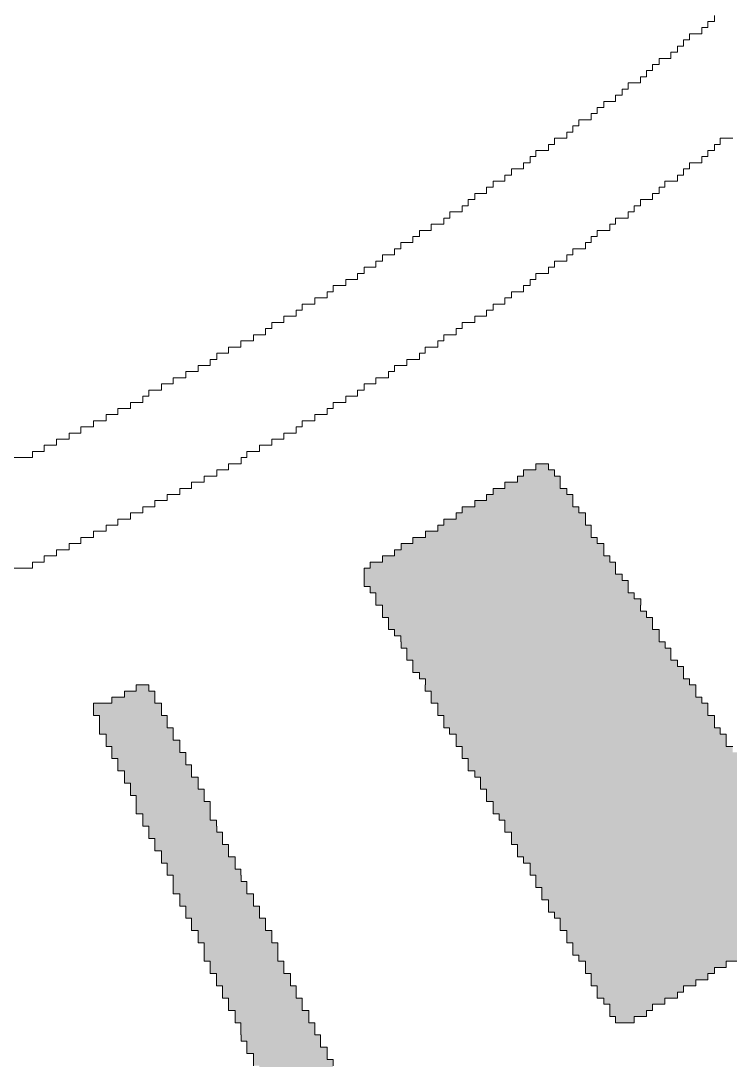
# Model space of a CAD drawing. Header units: millimetres. Extents: x 76.6 to 106.3, y -138 to -109.2.
# Drawn here: x 96.264 to 98.708, y -132.188 to -128.606 of the extents above; entities that cross this region are included whole.
import ezdxf

# ---------------------------------------------------------------- set-up
doc = ezdxf.new("R2010")
doc.units = ezdxf.units.MM
doc.header["$MEASUREMENT"] = 0
doc.layers.add('Layer 1', color=7, linetype='Continuous', lineweight=0)

msp = doc.modelspace()

# ---------------------------------------------------------------- hatches: boundary and pattern name
at = {"layer": 'Layer 1', "true_color": 0x000000, "transparency": 33554687}
h = msp.add_hatch(color=18, dxfattribs=at)
h.dxf.hatch_style = 2
h.paths.add_polyline_path([(97.4672, -130.5767), (97.4672, -130.5556), (97.447, -130.5556), (97.447, -130.5345), (97.4469, -130.5345), (97.4469, -130.5132), (97.447, -130.5132), (97.447, -130.4921), (97.4672, -130.4921), (97.4672, -130.471), (97.5105, -130.471), (97.5105, -130.4497), (97.551, -130.4497), (97.551, -130.4286), (97.574, -130.4286), (97.574, -130.4075), (97.6146, -130.4075), (97.6146, -130.3862), (97.6578, -130.3862), (97.6578, -130.3651), (97.701, -130.3651), (97.701, -130.344), (97.7213, -130.344), (97.7213, -130.3227), (97.7645, -130.3227), (97.7645, -130.3016), (97.7848, -130.3016), (97.7848, -130.2805), (97.8279, -130.2805), (97.8279, -130.2592), (97.8685, -130.2592), (97.8685, -130.2381), (97.8914, -130.2381), (97.8914, -130.217), (97.9321, -130.217), (97.9321, -130.1957), (97.9753, -130.1957), (97.9753, -130.1746), (97.9956, -130.1746), (97.9956, -130.1535), (98.0387, -130.1535), (98.0387, -130.1322), (98.0819, -130.1322), (98.0819, -130.1535), (98.1023, -130.1535), (98.1023, -130.1746), (98.1226, -130.1746), (98.1226, -130.1957), (98.1226, -130.217), (98.1454, -130.217), (98.1454, -130.2381), (98.1657, -130.2381), (98.1657, -130.2592), (98.1657, -130.2805), (98.1861, -130.2805), (98.1861, -130.3016), (98.209, -130.3016), (98.209, -130.3227), (98.209, -130.344), (98.2293, -130.344), (98.2293, -130.3651), (98.2293, -130.3862), (98.2496, -130.3862), (98.2496, -130.4075), (98.2725, -130.4075), (98.2725, -130.4286), (98.2724, -130.4286), (98.2724, -130.4497), (98.2928, -130.4497), (98.2928, -130.471), (98.313, -130.471), (98.313, -130.4921), (98.3131, -130.4921), (98.3131, -130.5132), (98.3359, -130.5132), (98.3359, -130.5345), (98.3563, -130.5345), (98.3563, -130.5556), (98.3562, -130.5556), (98.3562, -130.5767), (98.3766, -130.5767), (98.3766, -130.598), (98.3995, -130.598), (98.3995, -130.6191), (98.3994, -130.6191), (98.3994, -130.6402), (98.4198, -130.6402), (98.4198, -130.6615), (98.4401, -130.6615), (98.4401, -130.6826), (98.4401, -130.7037), (98.463, -130.7037), (98.463, -130.725), (98.4629, -130.725), (98.4629, -130.7461), (98.4833, -130.7461), (98.4833, -130.7672), (98.5036, -130.7672), (98.5036, -130.7885), (98.5036, -130.8096), (98.5265, -130.8096), (98.5265, -130.8307), (98.5467, -130.8307), (98.5467, -130.852), (98.5468, -130.852), (98.5468, -130.8731), (98.5671, -130.8731), (98.5671, -130.8942), (98.5899, -130.8942), (98.5899, -130.9155), (98.59, -130.9155), (98.59, -130.9366), (98.6102, -130.9366), (98.6102, -130.9577), (98.6305, -130.9577), (98.6305, -130.979), (98.6305, -131.0001), (98.6534, -131.0001), (98.6534, -131.0212), (98.6534, -131.0425), (98.6737, -131.0425), (98.6737, -131.0636), (98.694, -131.0636), (98.694, -131.0847), (98.694, -131.106), (98.7169, -131.106), (98.7169, -131.1271), (98.7373, -131.1271), (98.7373, -131.1482), (98.7372, -131.1482), (98.7372, -131.1695), (98.7576, -131.1695), (98.7576, -131.1906), (98.7805, -131.1906), (98.7805, -131.2117), (98.7804, -131.2117), (98.7804, -131.233), (98.8008, -131.233), (98.8008, -131.2541), (98.8211, -131.2541), (98.8211, -131.2752), (98.8211, -131.2965), (98.844, -131.2965), (98.844, -131.3176), (98.8642, -131.3176), (98.8642, -131.3387), (98.8643, -131.3387), (98.8643, -131.36), (98.8846, -131.36), (98.8846, -131.3811), (98.8846, -131.4022), (98.9075, -131.4022), (98.9075, -131.4235), (98.9277, -131.4235), (98.9277, -131.4446), (98.9278, -131.4446), (98.9278, -131.4657), (98.948, -131.4657), (98.948, -131.487), (98.9709, -131.487), (98.9709, -131.5081), (98.971, -131.5081), (98.971, -131.5292), (98.9912, -131.5292), (98.9912, -131.5505), (99.0115, -131.5505), (99.0115, -131.5716), (99.0115, -131.5927), (99.0344, -131.5927), (99.0344, -131.614), (99.0344, -131.6351), (99.0345, -131.6351), (99.0345, -131.6562), (99.0115, -131.6562), (99.0115, -131.6775), (98.971, -131.6775), (98.971, -131.6986), (98.9277, -131.6986), (98.9277, -131.7197), (98.9075, -131.7197), (98.9075, -131.741), (98.8642, -131.741), (98.8642, -131.7621), (98.844, -131.7621), (98.844, -131.7832), (98.8007, -131.7832), (98.8007, -131.8045), (98.7575, -131.8045), (98.7575, -131.8256), (98.7372, -131.8256), (98.7372, -131.8467), (98.6941, -131.8467), (98.6941, -131.868), (98.6535, -131.868), (98.6535, -131.8891), (98.6306, -131.8891), (98.6306, -131.9102), (98.59, -131.9102), (98.59, -131.9315), (98.5467, -131.9315), (98.5467, -131.9526), (98.5265, -131.9526), (98.5265, -131.9737), (98.4832, -131.9737), (98.4832, -131.995), (98.4401, -131.995), (98.4401, -132.0161), (98.4197, -132.0161), (98.4197, -132.0372), (98.3766, -132.0372), (98.3766, -132.0585), (98.3131, -132.0585), (98.3131, -132.0372), (98.2927, -132.0372), (98.2927, -132.0161), (98.2928, -132.0161), (98.2928, -131.995), (98.2724, -131.995), (98.2724, -131.9737), (98.2496, -131.9737), (98.2496, -131.9526), (98.2495, -131.9526), (98.2495, -131.9315), (98.2293, -131.9315), (98.2293, -131.9102), (98.2293, -131.8891), (98.209, -131.8891), (98.209, -131.868), (98.209, -131.8467), (98.186, -131.8467), (98.186, -131.8256), (98.1657, -131.8256), (98.1657, -131.8045), (98.1657, -131.7832), (98.1455, -131.7832), (98.1455, -131.7621), (98.1454, -131.7621), (98.1454, -131.741), (98.1226, -131.741), (98.1226, -131.7197), (98.1225, -131.7197), (98.1225, -131.6986), (98.1023, -131.6986), (98.1023, -131.6775), (98.0819, -131.6775), (98.0819, -131.6562), (98.082, -131.6562), (98.082, -131.6351), (98.059, -131.6351), (98.059, -131.614), (98.059, -131.5927), (98.0387, -131.5927), (98.0387, -131.5716), (98.0387, -131.5505), (98.0184, -131.5505), (98.0184, -131.5292), (98.0185, -131.5292), (98.0185, -131.5081), (97.9955, -131.5081), (97.9955, -131.487), (97.9752, -131.487), (97.9752, -131.4657), (97.9753, -131.4657), (97.9753, -131.4446), (97.9549, -131.4446), (97.9549, -131.4235), (97.955, -131.4235), (97.955, -131.4022), (97.9321, -131.4022), (97.9321, -131.3811), (97.9321, -131.36), (97.9118, -131.36), (97.9118, -131.3387), (97.8914, -131.3387), (97.8914, -131.3176), (97.8915, -131.3176), (97.8915, -131.2965), (97.8686, -131.2965), (97.8686, -131.2752), (97.8686, -131.2541), (97.8483, -131.2541), (97.8483, -131.233), (97.8482, -131.233), (97.8482, -131.2117), (97.828, -131.2117), (97.828, -131.1906), (97.8051, -131.1906), (97.8051, -131.1695), (97.805, -131.1695), (97.805, -131.1482), (97.7848, -131.1482), (97.7848, -131.1271), (97.7847, -131.1271), (97.7847, -131.106), (97.7644, -131.106), (97.7644, -131.0847), (97.7644, -131.0636), (97.7415, -131.0636), (97.7415, -131.0425), (97.7212, -131.0425), (97.7212, -131.0212), (97.7212, -131.0001), (97.7009, -131.0001), (97.7009, -130.979), (97.7009, -130.9577), (97.678, -130.9577), (97.678, -130.9366), (97.6781, -130.9366), (97.6781, -130.9155), (97.6577, -130.9155), (97.6577, -130.8942), (97.6578, -130.8942), (97.6578, -130.8731), (97.6375, -130.8731), (97.6375, -130.852), (97.6145, -130.852), (97.6145, -130.8307), (97.6146, -130.8307), (97.6146, -130.8096), (97.5943, -130.8096), (97.5943, -130.7885), (97.5943, -130.7672), (97.574, -130.7672), (97.574, -130.7461), (97.5739, -130.7461), (97.5739, -130.725), (97.5511, -130.725), (97.5511, -130.7037), (97.5308, -130.7037), (97.5308, -130.6826), (97.5308, -130.6615), (97.5105, -130.6615), (97.5105, -130.6402), (97.5104, -130.6402), (97.5104, -130.6191), (97.4876, -130.6191), (97.4876, -130.598), (97.4876, -130.598), (97.4876, -130.5767)])
h = msp.add_hatch(color=18, dxfattribs=at)
h.dxf.hatch_style = 2
h.paths.add_polyline_path([(96.5351, -131.0636), (96.5351, -131.0425), (96.5351, -131.0425), (96.5351, -131.0212), (96.5351, -131.0001), (96.5148, -131.0001), (96.5148, -130.979), (96.5148, -130.9577), (96.5783, -130.9577), (96.5783, -130.9366), (96.6215, -130.9366), (96.6215, -130.9155), (96.662, -130.9155), (96.662, -130.8942), (96.7052, -130.8942), (96.7052, -130.9155), (96.7256, -130.9155), (96.7256, -130.9366), (96.7256, -130.9577), (96.7485, -130.9577), (96.7485, -130.979), (96.7485, -131.0001), (96.7688, -131.0001), (96.7688, -131.0212), (96.7688, -131.0425), (96.7891, -131.0425), (96.7891, -131.0636), (96.7891, -131.0636), (96.7891, -131.0847), (96.8119, -131.0847), (96.8119, -131.106), (96.812, -131.106), (96.812, -131.1271), (96.8322, -131.1271), (96.8322, -131.1482), (96.8323, -131.1482), (96.8323, -131.1695), (96.8526, -131.1695), (96.8526, -131.1906), (96.8526, -131.1906), (96.8526, -131.2117), (96.8754, -131.2117), (96.8754, -131.233), (96.8755, -131.233), (96.8755, -131.2541), (96.8957, -131.2541), (96.8957, -131.2752), (96.8958, -131.2752), (96.8958, -131.2965), (96.9161, -131.2965), (96.9161, -131.3176), (96.9161, -131.3387), (96.9161, -131.3387), (96.9161, -131.36), (96.9389, -131.36), (96.9389, -131.3811), (96.939, -131.3811), (96.939, -131.4022), (96.9592, -131.4022), (96.9592, -131.4235), (96.9593, -131.4235), (96.9593, -131.4446), (96.9796, -131.4446), (96.9796, -131.4657), (96.9796, -131.4657), (96.9796, -131.487), (97.0024, -131.487), (97.0024, -131.5081), (97.0025, -131.5081), (97.0025, -131.5292), (97.0227, -131.5292), (97.0227, -131.5505), (97.0228, -131.5505), (97.0228, -131.5716), (97.0431, -131.5716), (97.0431, -131.5927), (97.0431, -131.614), (97.0659, -131.614), (97.0659, -131.6351), (97.0659, -131.6562), (97.0862, -131.6562), (97.0862, -131.6775), (97.0862, -131.6986), (97.1066, -131.6986), (97.1066, -131.7197), (97.1066, -131.741), (97.1294, -131.741), (97.1294, -131.7621), (97.1294, -131.7832), (97.1497, -131.7832), (97.1497, -131.8045), (97.1497, -131.8256), (97.1497, -131.8467), (97.1701, -131.8467), (97.1701, -131.868), (97.1701, -131.8891), (97.1929, -131.8891), (97.1929, -131.9102), (97.1929, -131.9315), (97.2132, -131.9315), (97.2132, -131.9526), (97.2132, -131.9737), (97.2336, -131.9737), (97.2336, -131.995), (97.2336, -132.0161), (97.2564, -132.0161), (97.2564, -132.0372), (97.2564, -132.0585), (97.2767, -132.0585), (97.2767, -132.0796), (97.2767, -132.1007), (97.2971, -132.1007), (97.2971, -132.122), (97.2971, -132.122), (97.2971, -132.1431), (97.32, -132.1431), (97.32, -132.1642), (97.3199, -132.1642), (97.3199, -132.1855), (97.3403, -132.1855), (97.3403, -132.2066), (97.3402, -132.2066), (97.3402, -132.2277), (97.3606, -132.2277), (97.3606, -132.249), (97.3606, -132.249), (97.3606, -132.2701), (97.3835, -132.2701), (97.3835, -132.2912), (97.3834, -132.2912), (97.3834, -132.3125), (97.3834, -132.3336), (97.4037, -132.3336), (97.4037, -132.3547), (97.4037, -132.376), (97.4241, -132.376), (97.4241, -132.3971), (97.4241, -132.3971), (97.4241, -132.4182), (97.447, -132.4182), (97.447, -132.4395), (97.4469, -132.4395), (97.4469, -132.4606), (97.4673, -132.4606), (97.4673, -132.4817), (97.4672, -132.4817), (97.4672, -132.503), (97.4672, -132.5241), (97.4469, -132.5241), (97.4469, -132.5452), (97.4037, -132.5452), (97.4037, -132.5665), (97.3402, -132.5665), (97.3402, -132.5876), (97.297, -132.5876), (97.297, -132.6087), (97.2564, -132.6087), (97.2564, -132.5876), (97.2564, -132.5665), (97.2335, -132.5665), (97.2335, -132.5452), (97.2335, -132.5241), (97.2132, -132.5241), (97.2132, -132.503), (97.2132, -132.4817), (97.193, -132.4817), (97.193, -132.4606), (97.1929, -132.4606), (97.1929, -132.4395), (97.1701, -132.4395), (97.1701, -132.4182), (97.1701, -132.4182), (97.1701, -132.3971), (97.1498, -132.3971), (97.1498, -132.376), (97.1497, -132.376), (97.1497, -132.3547), (97.1497, -132.3336), (97.1294, -132.3336), (97.1294, -132.3125), (97.1294, -132.2912), (97.1066, -132.2912), (97.1066, -132.2701), (97.1066, -132.2701), (97.1066, -132.249), (97.0863, -132.249), (97.0863, -132.2277), (97.0862, -132.2277), (97.0862, -132.2066), (97.066, -132.2066), (97.066, -132.1855), (97.0659, -132.1855), (97.0659, -132.1642), (97.0431, -132.1642), (97.0431, -132.1431), (97.0431, -132.1431), (97.0431, -132.122), (97.0228, -132.122), (97.0228, -132.1007), (97.0227, -132.1007), (97.0227, -132.0796), (97.0227, -132.0585), (97.0024, -132.0585), (97.0024, -132.0372), (97.0024, -132.0161), (96.9796, -132.0161), (96.9796, -131.995), (96.9796, -131.9737), (96.9592, -131.9737), (96.9592, -131.9526), (96.9592, -131.9315), (96.9389, -131.9315), (96.9389, -131.9102), (96.9389, -131.8891), (96.9161, -131.8891), (96.9161, -131.868), (96.9161, -131.8467), (96.8957, -131.8467), (96.8957, -131.8256), (96.8957, -131.8045), (96.8957, -131.7832), (96.8754, -131.7832), (96.8754, -131.7621), (96.8754, -131.741), (96.8526, -131.741), (96.8526, -131.7197), (96.8526, -131.6986), (96.8322, -131.6986), (96.8322, -131.6775), (96.8322, -131.6562), (96.8119, -131.6562), (96.8119, -131.6351), (96.8119, -131.614), (96.7891, -131.614), (96.7891, -131.5927), (96.7891, -131.5716), (96.7891, -131.5716), (96.7891, -131.5505), (96.7687, -131.5505), (96.7687, -131.5292), (96.7688, -131.5292), (96.7688, -131.5081), (96.7484, -131.5081), (96.7484, -131.487), (96.7485, -131.487), (96.7485, -131.4657), (96.7256, -131.4657), (96.7256, -131.4446), (96.7256, -131.4446), (96.7256, -131.4235), (96.7052, -131.4235), (96.7052, -131.4022), (96.7053, -131.4022), (96.7053, -131.3811), (96.6849, -131.3811), (96.6849, -131.36), (96.685, -131.36), (96.685, -131.3387), (96.6621, -131.3387), (96.6621, -131.3176), (96.6621, -131.2965), (96.6621, -131.2965), (96.6621, -131.2752), (96.6417, -131.2752), (96.6417, -131.2541), (96.6418, -131.2541), (96.6418, -131.233), (96.6214, -131.233), (96.6214, -131.2117), (96.6215, -131.2117), (96.6215, -131.1906), (96.5986, -131.1906), (96.5986, -131.1695), (96.5986, -131.1695), (96.5986, -131.1482), (96.5782, -131.1482), (96.5782, -131.1271), (96.5783, -131.1271), (96.5783, -131.106), (96.5579, -131.106), (96.5579, -131.0847), (96.558, -131.0847), (96.558, -131.0636)])

# ---------------------------------------------------------------- linework, layer by layer
at = {"layer": 'Layer 1'}
for points in [[(96.2405, -130.1111), (96.304, -130.1111), (96.304, -130.09), (96.3446, -130.09), (96.3446, -130.0687), (96.3878, -130.0687), (96.3878, -130.0476), (96.431, -130.0476), (96.431, -130.0265), (96.4716, -130.0265), (96.4716, -130.0052), (96.5147, -130.0052), (96.5147, -129.9841), (96.5579, -129.9841), (96.5579, -129.963), (96.5985, -129.963), (96.5985, -129.9417), (96.6418, -129.9417), (96.6418, -129.9206), (96.685, -129.9206), (96.685, -129.8995), (96.7052, -129.8995), (96.7052, -129.8782), (96.7485, -129.8782), (96.7485, -129.8571), (96.7891, -129.8571), (96.7891, -129.836), (96.8323, -129.836), (96.8323, -129.8147), (96.8754, -129.8147), (96.8754, -129.7936), (96.916, -129.7936), (96.916, -129.7725), (96.939, -129.7725), (96.939, -129.7512), (96.9795, -129.7512), (96.9795, -129.7301), (97.0227, -129.7301), (97.0227, -129.709), (97.066, -129.709), (97.066, -129.6877), (97.1066, -129.6877), (97.1066, -129.6666), (97.1295, -129.6666), (97.1295, -129.6455), (97.1701, -129.6455), (97.1701, -129.6242), (97.2133, -129.6242), (97.2133, -129.6031), (97.2336, -129.6031), (97.2336, -129.582), (97.2768, -129.582), (97.2768, -129.5607), (97.3199, -129.5607), (97.3199, -129.5396), (97.3403, -129.5396), (97.3403, -129.5185), (97.3834, -129.5185), (97.3834, -129.4972), (97.4241, -129.4972), (97.4241, -129.4761), (97.4469, -129.4761), (97.4469, -129.455), (97.4876, -129.455), (97.4876, -129.4337), (97.5104, -129.4337), (97.5104, -129.4126), (97.5511, -129.4126), (97.5511, -129.3915), (97.5739, -129.3915), (97.5739, -129.3702), (97.6146, -129.3702), (97.6146, -129.3491), (97.6375, -129.3491), (97.6375, -129.328), (97.6781, -129.328), (97.6781, -129.3067), (97.7212, -129.3067), (97.7212, -129.2856), (97.7416, -129.2856), (97.7416, -129.2645), (97.7847, -129.2645), (97.7847, -129.2432), (97.805, -129.2432), (97.805, -129.2221), (97.828, -129.2221), (97.828, -129.201), (97.8685, -129.201), (97.8685, -129.1797), (97.8914, -129.1797), (97.8914, -129.1586), (97.932, -129.1586), (97.932, -129.1375), (97.9549, -129.1375), (97.9549, -129.1162), (97.9956, -129.1162), (97.9956, -129.0951), (98.0184, -129.0951), (98.0184, -129.074), (98.0387, -129.074), (98.0387, -129.0527), (98.082, -129.0527), (98.082, -129.0316), (98.1023, -129.0316), (98.1023, -129.0105), (98.1455, -129.0105), (98.1455, -128.9892), (98.1658, -128.9892), (98.1658, -128.9681), (98.1861, -128.9681), (98.1861, -128.947), (98.2292, -128.947), (98.2292, -128.9257), (98.2496, -128.9257), (98.2496, -128.9046), (98.2725, -128.9046), (98.2725, -128.8835), (98.313, -128.8835), (98.313, -128.8622), (98.3359, -128.8622), (98.3359, -128.8411), (98.3562, -128.8411), (98.3562, -128.82), (98.3994, -128.82), (98.3994, -128.7987), (98.4197, -128.7987), (98.4197, -128.7776), (98.44, -128.7776), (98.44, -128.7565), (98.4629, -128.7565), (98.4629, -128.7352), (98.5036, -128.7352), (98.5036, -128.7141), (98.5264, -128.7141), (98.5264, -128.693), (98.5467, -128.693), (98.5467, -128.6717), (98.5671, -128.6717), (98.5671, -128.6506), (98.6103, -128.6506), (98.6103, -128.6295), (98.6306, -128.6295), (98.6306, -128.6082), (98.6535, -128.6082), (98.6535, -128.5871)], [(98.717, -129.0105), (98.6738, -129.0105), (98.6738, -129.0316), (98.6535, -129.0316), (98.6535, -129.0527), (98.6305, -129.0527), (98.6305, -129.074), (98.6102, -129.074), (98.6102, -129.0951), (98.5671, -129.0951), (98.5671, -129.1162), (98.5467, -129.1162), (98.5467, -129.1375), (98.5264, -129.1375), (98.5264, -129.1586), (98.4832, -129.1586), (98.4832, -129.1797), (98.4629, -129.1797), (98.4629, -129.201), (98.4401, -129.201), (98.4401, -129.2221), (98.3994, -129.2221), (98.3994, -129.2432), (98.3765, -129.2432), (98.3765, -129.2645), (98.3563, -129.2645), (98.3563, -129.2856), (98.313, -129.2856), (98.313, -129.3067), (98.2928, -129.3067), (98.2928, -129.328), (98.2496, -129.328), (98.2496, -129.3491), (98.2293, -129.3491), (98.2293, -129.3702), (98.2089, -129.3702), (98.2089, -129.3915), (98.1658, -129.3915), (98.1658, -129.4126), (98.1454, -129.4126), (98.1454, -129.4337), (98.1023, -129.4337), (98.1023, -129.455), (98.0819, -129.455), (98.0819, -129.4761), (98.0388, -129.4761), (98.0388, -129.4972), (98.0184, -129.4972), (98.0184, -129.5185), (97.9956, -129.5185), (97.9956, -129.5396), (97.9549, -129.5396), (97.9549, -129.5607), (97.9321, -129.5607), (97.9321, -129.582), (97.8915, -129.582), (97.8915, -129.6031), (97.8686, -129.6031), (97.8686, -129.6242), (97.828, -129.6242), (97.828, -129.6455), (97.7848, -129.6455), (97.7848, -129.6666), (97.7645, -129.6666), (97.7645, -129.6877), (97.7213, -129.6877), (97.7213, -129.709), (97.7009, -129.709), (97.7009, -129.7301), (97.6577, -129.7301), (97.6577, -129.7512), (97.6375, -129.7512), (97.6375, -129.7725), (97.5942, -129.7725), (97.5942, -129.7936), (97.551, -129.7936), (97.551, -129.8147), (97.5308, -129.8147), (97.5308, -129.836), (97.4876, -129.836), (97.4876, -129.8571), (97.447, -129.8571), (97.447, -129.8782), (97.424, -129.8782), (97.424, -129.8995), (97.3835, -129.8995), (97.3835, -129.9206), (97.3403, -129.9206), (97.3403, -129.9417), (97.3199, -129.9417), (97.3199, -129.963), (97.2767, -129.963), (97.2767, -129.9841), (97.2335, -129.9841), (97.2335, -130.0052), (97.2133, -130.0052), (97.2133, -130.0265), (97.1701, -130.0265), (97.1701, -130.0476), (97.1295, -130.0476), (97.1295, -130.0687), (97.0863, -130.0687), (97.0863, -130.09), (97.0431, -130.09), (97.0431, -130.1111), (97.0228, -130.1111), (97.0228, -130.1322), (96.9796, -130.1322), (96.9796, -130.1535), (96.939, -130.1535), (96.939, -130.1746), (96.8958, -130.1746), (96.8958, -130.1957), (96.8526, -130.1957), (96.8526, -130.217), (96.8119, -130.217), (96.8119, -130.2381), (96.7687, -130.2381), (96.7687, -130.2592), (96.7255, -130.2592), (96.7255, -130.2805), (96.6849, -130.2805), (96.6849, -130.3016), (96.6418, -130.3016), (96.6418, -130.3227), (96.5986, -130.3227), (96.5986, -130.344), (96.5579, -130.344), (96.5579, -130.3651), (96.5147, -130.3651), (96.5147, -130.3862), (96.4715, -130.3862), (96.4715, -130.4075), (96.431, -130.4075), (96.431, -130.4286), (96.3877, -130.4286), (96.3877, -130.4497), (96.3446, -130.4497), (96.3446, -130.471), (96.304, -130.471), (96.304, -130.4921), (96.2405, -130.4921)], [(98.7372, -131.8467), (98.6941, -131.8467), (98.6941, -131.868), (98.6535, -131.868), (98.6535, -131.8891), (98.6306, -131.8891), (98.6306, -131.9102), (98.59, -131.9102), (98.59, -131.9315), (98.5467, -131.9315), (98.5467, -131.9526), (98.5265, -131.9526), (98.5265, -131.9737), (98.4832, -131.9737), (98.4832, -131.995), (98.4401, -131.995), (98.4401, -132.0161), (98.4197, -132.0161), (98.4197, -132.0372), (98.3766, -132.0372), (98.3766, -132.0585), (98.3131, -132.0585), (98.3131, -132.0372), (98.2927, -132.0372), (98.2927, -132.0161), (98.2928, -132.0161), (98.2928, -131.995), (98.2724, -131.995), (98.2724, -131.9737), (98.2496, -131.9737), (98.2496, -131.9526), (98.2495, -131.9526), (98.2495, -131.9315), (98.2293, -131.9315), (98.2293, -131.9102), (98.2293, -131.8891), (98.209, -131.8891), (98.209, -131.868), (98.209, -131.8467), (98.186, -131.8467), (98.186, -131.8256), (98.1657, -131.8256), (98.1657, -131.8045), (98.1657, -131.7832), (98.1455, -131.7832), (98.1455, -131.7621), (98.1454, -131.7621), (98.1454, -131.741), (98.1226, -131.741), (98.1226, -131.7197), (98.1225, -131.7197), (98.1225, -131.6986), (98.1023, -131.6986), (98.1023, -131.6775), (98.0819, -131.6775), (98.0819, -131.6562), (98.082, -131.6562), (98.082, -131.6351), (98.059, -131.6351), (98.059, -131.614), (98.059, -131.5927), (98.0387, -131.5927), (98.0387, -131.5716), (98.0387, -131.5505), (98.0184, -131.5505), (98.0184, -131.5292), (98.0185, -131.5292), (98.0185, -131.5081), (97.9955, -131.5081), (97.9955, -131.487), (97.9752, -131.487), (97.9752, -131.4657), (97.9753, -131.4657), (97.9753, -131.4446), (97.9549, -131.4446), (97.9549, -131.4235), (97.955, -131.4235), (97.955, -131.4022), (97.9321, -131.4022), (97.9321, -131.3811), (97.9321, -131.36), (97.9118, -131.36), (97.9118, -131.3387), (97.8914, -131.3387), (97.8914, -131.3176), (97.8915, -131.3176), (97.8915, -131.2965), (97.8686, -131.2965), (97.8686, -131.2752), (97.8686, -131.2541), (97.8483, -131.2541), (97.8483, -131.233), (97.8482, -131.233), (97.8482, -131.2117), (97.828, -131.2117), (97.828, -131.1906), (97.8051, -131.1906), (97.8051, -131.1695), (97.805, -131.1695), (97.805, -131.1482), (97.7848, -131.1482), (97.7848, -131.1271), (97.7847, -131.1271), (97.7847, -131.106), (97.7644, -131.106), (97.7644, -131.0847), (97.7644, -131.0636), (97.7415, -131.0636), (97.7415, -131.0425), (97.7212, -131.0425), (97.7212, -131.0212), (97.7212, -131.0001), (97.7009, -131.0001), (97.7009, -130.979), (97.7009, -130.9577), (97.678, -130.9577), (97.678, -130.9366), (97.6781, -130.9366), (97.6781, -130.9155), (97.6577, -130.9155), (97.6577, -130.8942), (97.6578, -130.8942), (97.6578, -130.8731), (97.6375, -130.8731), (97.6375, -130.852), (97.6145, -130.852), (97.6145, -130.8307), (97.6146, -130.8307), (97.6146, -130.8096), (97.5943, -130.8096), (97.5943, -130.7885), (97.5943, -130.7672), (97.574, -130.7672), (97.574, -130.7461), (97.5739, -130.7461), (97.5739, -130.725), (97.5511, -130.725), (97.5511, -130.7037), (97.5308, -130.7037), (97.5308, -130.6826), (97.5308, -130.6615), (97.5105, -130.6615), (97.5105, -130.6402), (97.5104, -130.6402), (97.5104, -130.6191), (97.4876, -130.6191), (97.4876, -130.598), (97.4876, -130.598), (97.4876, -130.5767), (97.4672, -130.5767), (97.4672, -130.5556), (97.447, -130.5556), (97.447, -130.5345), (97.4469, -130.5345), (97.4469, -130.5132), (97.447, -130.5132), (97.447, -130.4921), (97.4672, -130.4921), (97.4672, -130.471), (97.5105, -130.471), (97.5105, -130.4497), (97.551, -130.4497), (97.551, -130.4286), (97.574, -130.4286), (97.574, -130.4075), (97.6146, -130.4075), (97.6146, -130.3862), (97.6578, -130.3862), (97.6578, -130.3651), (97.701, -130.3651), (97.701, -130.344), (97.7213, -130.344), (97.7213, -130.3227), (97.7645, -130.3227), (97.7645, -130.3016), (97.7848, -130.3016), (97.7848, -130.2805), (97.8279, -130.2805), (97.8279, -130.2592), (97.8685, -130.2592), (97.8685, -130.2381), (97.8914, -130.2381), (97.8914, -130.217), (97.9321, -130.217), (97.9321, -130.1957), (97.9753, -130.1957), (97.9753, -130.1746), (97.9956, -130.1746), (97.9956, -130.1535), (98.0387, -130.1535), (98.0387, -130.1322), (98.0819, -130.1322), (98.0819, -130.1535), (98.1023, -130.1535), (98.1023, -130.1746), (98.1226, -130.1746), (98.1226, -130.1957), (98.1226, -130.217), (98.1454, -130.217), (98.1454, -130.2381), (98.1657, -130.2381), (98.1657, -130.2592), (98.1657, -130.2805), (98.1861, -130.2805), (98.1861, -130.3016), (98.209, -130.3016), (98.209, -130.3227), (98.209, -130.344), (98.2293, -130.344), (98.2293, -130.3651), (98.2293, -130.3862), (98.2496, -130.3862), (98.2496, -130.4075), (98.2725, -130.4075), (98.2725, -130.4286), (98.2724, -130.4286), (98.2724, -130.4497), (98.2928, -130.4497), (98.2928, -130.471), (98.313, -130.471), (98.313, -130.4921), (98.3131, -130.4921), (98.3131, -130.5132), (98.3359, -130.5132), (98.3359, -130.5345), (98.3563, -130.5345), (98.3563, -130.5556), (98.3562, -130.5556), (98.3562, -130.5767), (98.3766, -130.5767), (98.3766, -130.598), (98.3995, -130.598), (98.3995, -130.6191), (98.3994, -130.6191), (98.3994, -130.6402), (98.4198, -130.6402), (98.4198, -130.6615), (98.4401, -130.6615), (98.4401, -130.6826), (98.4401, -130.7037), (98.463, -130.7037), (98.463, -130.725), (98.4629, -130.725), (98.4629, -130.7461), (98.4833, -130.7461), (98.4833, -130.7672), (98.5036, -130.7672), (98.5036, -130.7885), (98.5036, -130.8096), (98.5265, -130.8096), (98.5265, -130.8307), (98.5467, -130.8307), (98.5467, -130.852), (98.5468, -130.852), (98.5468, -130.8731), (98.5671, -130.8731), (98.5671, -130.8942), (98.5899, -130.8942), (98.5899, -130.9155), (98.59, -130.9155), (98.59, -130.9366), (98.6102, -130.9366), (98.6102, -130.9577), (98.6305, -130.9577), (98.6305, -130.979), (98.6305, -131.0001), (98.6534, -131.0001), (98.6534, -131.0212), (98.6534, -131.0425), (98.6737, -131.0425), (98.6737, -131.0636), (98.694, -131.0636), (98.694, -131.0847), (98.694, -131.106), (98.7169, -131.106)], [(97.066, -132.2066), (97.066, -132.1855), (97.0659, -132.1855), (97.0659, -132.1642), (97.0431, -132.1642), (97.0431, -132.1431), (97.0431, -132.1431), (97.0431, -132.122), (97.0228, -132.122), (97.0228, -132.1007), (97.0227, -132.1007), (97.0227, -132.0796), (97.0227, -132.0585), (97.0024, -132.0585), (97.0024, -132.0372), (97.0024, -132.0161), (96.9796, -132.0161), (96.9796, -131.995), (96.9796, -131.9737), (96.9592, -131.9737), (96.9592, -131.9526), (96.9592, -131.9315), (96.9389, -131.9315), (96.9389, -131.9102), (96.9389, -131.8891), (96.9161, -131.8891), (96.9161, -131.868), (96.9161, -131.8467), (96.8957, -131.8467), (96.8957, -131.8256), (96.8957, -131.8045), (96.8957, -131.7832), (96.8754, -131.7832), (96.8754, -131.7621), (96.8754, -131.741), (96.8526, -131.741), (96.8526, -131.7197), (96.8526, -131.6986), (96.8322, -131.6986), (96.8322, -131.6775), (96.8322, -131.6562), (96.8119, -131.6562), (96.8119, -131.6351), (96.8119, -131.614), (96.7891, -131.614), (96.7891, -131.5927), (96.7891, -131.5716), (96.7891, -131.5716), (96.7891, -131.5505), (96.7687, -131.5505), (96.7687, -131.5292), (96.7688, -131.5292), (96.7688, -131.5081), (96.7484, -131.5081), (96.7484, -131.487), (96.7485, -131.487), (96.7485, -131.4657), (96.7256, -131.4657), (96.7256, -131.4446), (96.7256, -131.4446), (96.7256, -131.4235), (96.7052, -131.4235), (96.7052, -131.4022), (96.7053, -131.4022), (96.7053, -131.3811), (96.6849, -131.3811), (96.6849, -131.36), (96.685, -131.36), (96.685, -131.3387), (96.6621, -131.3387), (96.6621, -131.3176), (96.6621, -131.2965), (96.6621, -131.2965), (96.6621, -131.2752), (96.6417, -131.2752), (96.6417, -131.2541), (96.6418, -131.2541), (96.6418, -131.233), (96.6214, -131.233), (96.6214, -131.2117), (96.6215, -131.2117), (96.6215, -131.1906), (96.5986, -131.1906), (96.5986, -131.1695), (96.5986, -131.1695), (96.5986, -131.1482), (96.5782, -131.1482), (96.5782, -131.1271), (96.5783, -131.1271), (96.5783, -131.106), (96.5579, -131.106), (96.5579, -131.0847), (96.558, -131.0847), (96.558, -131.0636), (96.5351, -131.0636), (96.5351, -131.0425), (96.5351, -131.0425), (96.5351, -131.0212), (96.5351, -131.0001), (96.5148, -131.0001), (96.5148, -130.979), (96.5148, -130.9577), (96.5783, -130.9577), (96.5783, -130.9366), (96.6215, -130.9366), (96.6215, -130.9155), (96.662, -130.9155), (96.662, -130.8942), (96.7052, -130.8942), (96.7052, -130.9155), (96.7256, -130.9155), (96.7256, -130.9366), (96.7256, -130.9577), (96.7485, -130.9577), (96.7485, -130.979), (96.7485, -131.0001), (96.7688, -131.0001), (96.7688, -131.0212), (96.7688, -131.0425), (96.7891, -131.0425), (96.7891, -131.0636), (96.7891, -131.0636), (96.7891, -131.0847), (96.8119, -131.0847), (96.8119, -131.106), (96.812, -131.106), (96.812, -131.1271), (96.8322, -131.1271), (96.8322, -131.1482), (96.8323, -131.1482), (96.8323, -131.1695), (96.8526, -131.1695), (96.8526, -131.1906), (96.8526, -131.1906), (96.8526, -131.2117), (96.8754, -131.2117), (96.8754, -131.233), (96.8755, -131.233), (96.8755, -131.2541), (96.8957, -131.2541), (96.8957, -131.2752), (96.8958, -131.2752), (96.8958, -131.2965), (96.9161, -131.2965), (96.9161, -131.3176), (96.9161, -131.3387), (96.9161, -131.3387), (96.9161, -131.36), (96.9389, -131.36), (96.9389, -131.3811), (96.939, -131.3811), (96.939, -131.4022), (96.9592, -131.4022), (96.9592, -131.4235), (96.9593, -131.4235), (96.9593, -131.4446), (96.9796, -131.4446), (96.9796, -131.4657), (96.9796, -131.4657), (96.9796, -131.487), (97.0024, -131.487), (97.0024, -131.5081), (97.0025, -131.5081), (97.0025, -131.5292), (97.0227, -131.5292), (97.0227, -131.5505), (97.0228, -131.5505), (97.0228, -131.5716), (97.0431, -131.5716), (97.0431, -131.5927), (97.0431, -131.614), (97.0659, -131.614), (97.0659, -131.6351), (97.0659, -131.6562), (97.0862, -131.6562), (97.0862, -131.6775), (97.0862, -131.6986), (97.1066, -131.6986), (97.1066, -131.7197), (97.1066, -131.741), (97.1294, -131.741), (97.1294, -131.7621), (97.1294, -131.7832), (97.1497, -131.7832), (97.1497, -131.8045), (97.1497, -131.8256), (97.1497, -131.8467), (97.1701, -131.8467), (97.1701, -131.868), (97.1701, -131.8891), (97.1929, -131.8891), (97.1929, -131.9102), (97.1929, -131.9315), (97.2132, -131.9315), (97.2132, -131.9526), (97.2132, -131.9737), (97.2336, -131.9737), (97.2336, -131.995), (97.2336, -132.0161), (97.2564, -132.0161), (97.2564, -132.0372), (97.2564, -132.0585), (97.2767, -132.0585), (97.2767, -132.0796), (97.2767, -132.1007), (97.2971, -132.1007), (97.2971, -132.122), (97.2971, -132.122), (97.2971, -132.1431), (97.32, -132.1431), (97.32, -132.1642), (97.3199, -132.1642), (97.3199, -132.1855), (97.3403, -132.1855), (97.3403, -132.2066)]]:
    msp.add_lwpolyline(points, dxfattribs=at)

doc.saveas('drawing.dxf')
